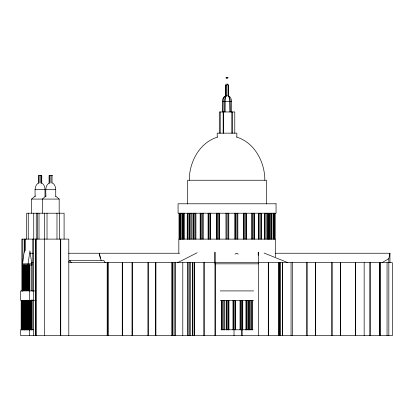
<?xml version="1.0" encoding="UTF-8"?>
<svg xmlns="http://www.w3.org/2000/svg" width="413" height="413" viewBox="0 0 413 413"><rect width="100%" height="100%" fill="white"/><g stroke="black" fill="none" stroke-linecap="round" stroke-linejoin="round"><path stroke-width="0.62" d="M214.745 262.658L214.966 252.064L215.214 263.835M258.197 255.27L258.264 252.064L258.512 263.835L214.966 263.835M35.084 196.573C35.342 192.319 33.871 186.49 37.82 183.372M45.822 196.573C46.08 192.319 44.604 186.485 48.569 183.372M222.416 111.964L222.416 101.366C222.421 99.141 223.464 96.709 225.596 95.77M189.288 180.244C189.195 162.108 199.541 142.454 217.723 137.044M27.877 265.012L29.937 250.882L31.977 265.012L22.276 265.012L24.336 250.882L24.527 252.08M388.839 335.65L388.839 258.698L389.949 253.241L275.383 253.241M68.863 261.718L69.766 260.304L103.684 260.304L105.181 262.658M225.89 96.121L225.008 97.907L224.569 100.447L224.538 111.964M226.432 95.77L225.679 97.205L225.219 99.548L225.126 111.964M31.6 213.211L31.6 199.081L35.379 195.943M46.122 195.943L42.338 199.081L42.338 213.211M225.782 95.77L224.197 97.205L223.226 99.548L223.03 111.964M382.015 262.658L388.839 258.698M177.631 262.658L197.146 252.766M234.982 254.088L236.664 253.241L238.347 254.088M222.416 101.366L231.528 101.366L231.528 111.964M52.534 175.535L49.07 175.535L49.07 183.697M35.084 189.665L44.996 189.665L44.996 196.573M45.822 189.665L55.734 189.665L55.734 196.573M31.6 199.081L59.173 199.081L59.173 213.211M29.937 253.241L33.107 253.241M68.666 253.241L179.557 253.241M32.952 262.658L31.693 262.658L31.693 290.829M68.801 262.658L392.35 262.658L392.35 335.65L20.65 335.65L20.65 329.765L33.67 329.765M22.276 263.835L31.977 263.835M35.926 290.912L20.65 290.912L20.65 300.334L35.926 300.334M220.181 290.912L253.618 290.912M220.181 300.334L253.618 300.334M221.027 329.765L253.03 329.765M236.458 137.044C254.625 142.47 264.919 162.128 264.826 180.244M264.108 253.055L287.897 262.658M228.41 95.77C230.521 96.725 231.523 99.156 231.528 101.366M52.358 182.949C54.764 184.198 55.709 187.104 55.734 189.665M228.26 95.77L228.843 96.121M227.991 95.77L229.241 97.205L230.01 99.548L230.165 111.964M227.94 95.77L229.127 97.205L229.855 99.548L230 111.964M55.76 196.175L59.173 199.081M42.322 183.372C44.217 184.848 44.971 187.342 44.996 189.665M226.959 83.705L228.115 84.882L228.09 95.986M69.766 260.304L71.273 262.653M101.149 260.505L99.234 253.241L100.328 258.264M389.949 253.246L389.949 262.658M387.053 262.658L387.053 335.65M380.461 262.658L380.461 335.65M379.872 262.658L379.872 335.65M379.351 262.658L379.351 335.65M370.1 262.658L370.1 335.65M369.981 262.658L369.981 335.65M364.163 262.658L364.163 335.65M355.691 262.658L355.691 335.65M355.526 262.658L355.526 335.65M340.477 262.658L340.477 335.65M340.358 262.658L340.358 335.65M332.026 262.658L332.026 335.65M331.907 262.658L331.907 335.65M315.47 262.658L315.47 335.65M315.356 262.658L315.356 335.65M307.019 262.658L307.019 335.65M306.88 262.658L306.88 335.65M292.347 262.658L292.347 335.65M291.057 262.658L291.057 335.65M282.482 262.658L282.482 335.65M282.368 262.658L282.368 335.65M280.412 262.658L280.412 335.65M279.797 262.658L279.797 335.65M279.611 262.658L279.611 335.65M278.976 262.658L278.976 335.65M278.765 262.658L278.765 335.65M275.301 256.932L275.301 239.112L178.834 239.112L178.834 253.112M274.97 213.211L274.97 239.112M274.924 213.211L274.924 239.112M274.103 213.211L274.149 239.112M273.323 213.211L273.323 239.112M273.019 213.211L273.019 239.112M271.465 213.211L271.465 239.112M271.253 213.211L271.253 239.112M270.685 213.211L270.685 239.112M269.555 213.211L269.555 239.112M269.039 213.211L269.039 239.112M268.687 213.211L268.687 239.112M268.636 213.211L268.636 239.112M268.424 262.658L268.424 335.65M268.285 262.658L268.285 335.65M267.345 213.211L267.345 239.112M266.968 213.211L267.035 239.112M266.426 203.919L266.426 180.244L187.688 180.244L187.688 203.919M265.905 213.211L265.905 239.112M264.774 213.211L264.774 239.112M264.351 213.211L264.351 239.112M261.388 213.211L261.388 239.112M261.031 213.211L261.031 239.112M259.973 213.211L259.973 239.112M258.843 213.211L258.843 239.112M258.512 262.658L258.512 335.65M258.373 213.211L258.373 239.112M254.465 213.211L254.465 239.112M254.109 213.211L254.109 239.112M253.03 213.211L253.03 239.112M252.178 300.334L252.178 329.873M252.013 213.211L252.013 239.112M252.038 300.334L252.038 329.873M251.899 213.211L251.899 239.112M251.119 300.334L251.119 329.873M250.035 300.334L250.035 329.873M249.519 300.334L249.519 329.873M248.6 300.334L248.6 329.873M248.037 300.334L248.037 329.873M246.953 300.334L246.953 329.873M246.432 300.334L246.432 329.873M245.916 300.334L245.916 329.873M245.611 213.211L245.611 239.112M244.455 213.211L244.455 239.112M242.761 300.334L242.761 329.873M242.173 300.334L242.173 335.65M241.657 300.334L241.657 335.65M240.572 300.334L240.572 329.873M240.03 300.334L240.03 329.873M237.842 213.211L237.842 239.112M237.088 213.211L237.088 239.112M236.85 137.008L236.85 133.151L217.212 133.151L217.212 137.008M235.931 213.211L235.931 239.112M235.699 300.334L235.699 329.873M235.131 300.334L235.131 329.873M235.059 213.211L235.059 239.112M235.012 213.211L235.012 239.112M234.78 133.151L234.78 111.964L219.288 111.964L219.288 133.151M234.026 300.334L234.026 335.65M233.505 300.334L233.505 329.873M232.968 300.334L232.968 329.873M232.214 111.964L232.214 133.151M231.905 111.964L231.905 133.151M228.941 300.334L228.941 329.873M228.776 213.211L228.776 239.112M228.611 300.334L228.611 329.873M228.42 95.986L228.42 84.882L225.524 84.882L225.524 95.986M228.353 300.334L228.353 329.873M228.022 213.211L228.022 239.112M227.243 300.334L227.243 329.873M226.866 213.211L226.866 239.112M226.773 77.35L226.773 78.176M226.773 84.882L226.773 95.986M226.35 300.334L226.35 329.873M226.185 300.334L226.185 329.873M225.926 84.882L225.926 95.986M225.947 213.211L225.973 239.112M224.347 300.334L224.347 329.873M223.758 300.334L223.758 329.873M223.5 111.964L223.5 133.151M223.17 111.964L223.17 133.151M222.674 300.334L222.674 329.873M221.781 300.334L221.781 329.873M221.616 300.334L221.616 329.873M220.227 111.964L220.227 133.151M219.685 213.211L219.685 239.112M219.334 213.211L219.334 239.112M218.276 213.211L218.276 239.112M217.145 213.211L217.145 239.112M216.933 213.211L216.933 239.112M216.67 213.211L216.67 239.112M215.214 262.658L215.214 335.65M215.049 262.658L215.049 335.65M210.527 213.211L210.527 239.112M210.269 213.211L210.269 239.112M209.138 213.211L209.138 239.112M208.266 213.211L208.266 239.112M208.126 213.211L208.126 239.112M204.074 262.658L204.074 335.65M204.007 262.658L204.007 335.65M203.155 213.211L203.155 239.112M202.804 213.211L202.804 239.112M201.745 213.211L201.745 239.112M200.615 213.211L200.615 239.112M200.166 213.211L200.166 239.112M195.907 213.211L195.907 239.112M195.127 213.211L195.127 239.112M194.234 262.658L194.234 335.65M194.136 262.658L194.136 335.65M194.022 213.211L194.022 239.112M193.15 213.211L193.15 239.112M193.103 213.211L193.103 239.112M192.582 262.658L192.582 335.65M192.489 262.658L192.489 335.65M191.642 213.211L191.642 239.112M190.254 262.658L190.254 335.65M190.063 213.211L190.063 239.112M189.83 213.211L189.83 239.112M189.758 262.658L189.712 335.65M189.288 213.211L189.288 239.112M188.132 213.211L188.132 239.112M187.967 262.658L187.967 335.65M187.874 262.658L187.874 335.65M184.435 213.211L184.415 239.112M183.331 213.211L183.331 239.112M183.093 213.211L183.093 239.112M182.882 213.211L182.882 239.112M182.789 262.658L182.789 335.65M182.319 213.211L182.319 239.112M181.188 213.211L181.188 239.112M180.672 213.211L180.672 239.112M180.104 213.211L180.104 239.112M179.232 213.211L179.232 239.112M179.092 213.211L179.092 239.112M175.112 262.658L175.112 335.65M174.993 262.658L174.993 335.65M172.995 262.658L172.995 335.65M172.52 262.658L172.52 335.65M172.076 262.658L172.076 335.65M172.004 262.658L172.004 335.65M155.851 262.658L155.851 335.65M155.758 262.658L155.758 335.65M148.153 262.658L148.153 335.65M148.06 262.658L148.06 335.65M132.237 262.658L132.237 335.65M132.093 262.658L132.093 335.65M122.372 262.658L122.372 335.65M122.253 262.658L122.253 335.65M108.428 262.658L108.428 335.65M107.323 262.658L107.323 335.65M107.184 262.658L107.184 335.65M68.801 335.65L68.801 239.112L21.874 239.112L21.874 291.242M64.092 239.112L64.092 213.211L26.7 213.211L26.7 239.112M60.747 239.112L60.747 335.65M60.608 239.112L60.608 335.65M59.668 213.211L59.668 239.112M56.984 213.211L56.984 239.112M52.038 175.535L52.038 183.073M50.98 175.535L50.98 183.073M49.777 175.535L49.777 183.073M47.02 213.211L47.02 239.112M44.501 213.211L44.501 239.112M44.434 239.112L44.434 335.65M41.77 183.073L41.77 175.535L38.311 175.535L38.311 183.697M41.512 175.535L41.512 183.697M40.216 175.535L40.216 183.073M39.039 175.535L39.039 183.073M39.018 213.211L39.018 239.112M37.464 213.211L37.464 239.112M36.447 239.112L36.447 335.65M36.261 213.211L36.261 239.112M35.508 239.112L35.508 335.65M35.368 239.112L35.368 335.65M33.742 213.211L33.742 239.112M33.67 239.112L33.67 335.65M32.777 239.112L32.777 291.242M32.777 299.797L32.777 329.889M31.693 299.797L31.693 329.889M31.481 300.334L31.481 329.873M31.362 300.334L31.362 329.873M31.197 300.334L31.197 329.873M30.681 300.334L30.681 329.873M30.139 300.334L30.139 329.873M29.855 265.012L29.855 290.7M29.715 265.012L29.715 290.7M29.715 300.334L29.669 329.873M29.622 300.334L29.622 329.873M29.55 265.012L29.55 290.7M29.53 290.912L29.53 300.334M29.53 329.765L29.53 335.65M29.199 300.334L29.153 329.873M29.055 265.012L29.055 290.7M29.055 300.334L29.055 329.873M28.492 265.012L28.492 290.7M28.492 300.334L28.492 329.873M28.254 213.211L28.254 239.112M28.043 290.7L28.022 265.012L27.996 290.7M28.043 329.873L28.022 300.334L27.996 329.873M27.526 265.012L27.573 290.7M27.526 300.334L27.573 329.873M27.454 265.012L27.454 290.7M27.454 300.334L27.454 329.873M26.912 265.012L26.912 290.7M26.912 300.334L26.912 329.873M26.019 265.012L25.973 290.7M25.973 300.334L26.019 329.873M25.854 265.012L25.854 290.7M25.854 300.334L25.854 329.873M25.616 239.112L25.616 250.696M25.312 265.012L25.312 290.7M25.312 300.334L25.312 329.873M24.842 265.012L24.888 290.7M24.842 300.334L24.888 329.873M24.795 265.012L24.795 290.7M24.795 300.334L24.795 329.873M24.677 239.112L24.677 250.696M24.486 239.112L24.486 251.982M24.372 265.012L24.326 290.7M24.326 300.334L24.372 329.873M24.207 265.012L24.207 290.7M24.207 300.334L24.207 329.873M23.665 265.012L23.665 290.7M23.665 300.334L23.665 329.873M23.242 265.012L23.216 290.7M23.242 300.334L23.216 329.873M23.195 265.012L23.195 290.7M23.195 300.334L23.195 329.873M22.818 239.112L22.818 262.281M22.818 264.857L22.818 291.242M22.792 300.334L22.792 329.873M22.746 265.012L22.746 290.7M22.746 300.334L22.746 329.873M22.627 300.334L22.627 329.873M22.111 300.334L22.111 329.873M21.662 300.334L21.688 329.873M227.904 77.35L226.066 77.35L226.066 78.176L227.904 78.176L227.904 77.35M276.054 203.79L178.08 203.79L178.08 213.211L276.054 213.211L276.054 203.79M246.411 239.112L246.411 213.211L246.385 239.112M243.562 239.112L243.562 213.211L243.536 239.112M187.285 239.112L187.285 213.211L187.239 239.112M180.316 239.112L180.316 213.211L180.269 239.112M26.489 290.7L26.489 265.012L26.442 290.7M26.489 329.873L26.489 300.334L26.442 329.873M21.239 329.873L21.239 300.334L21.213 329.873"/></g></svg>
